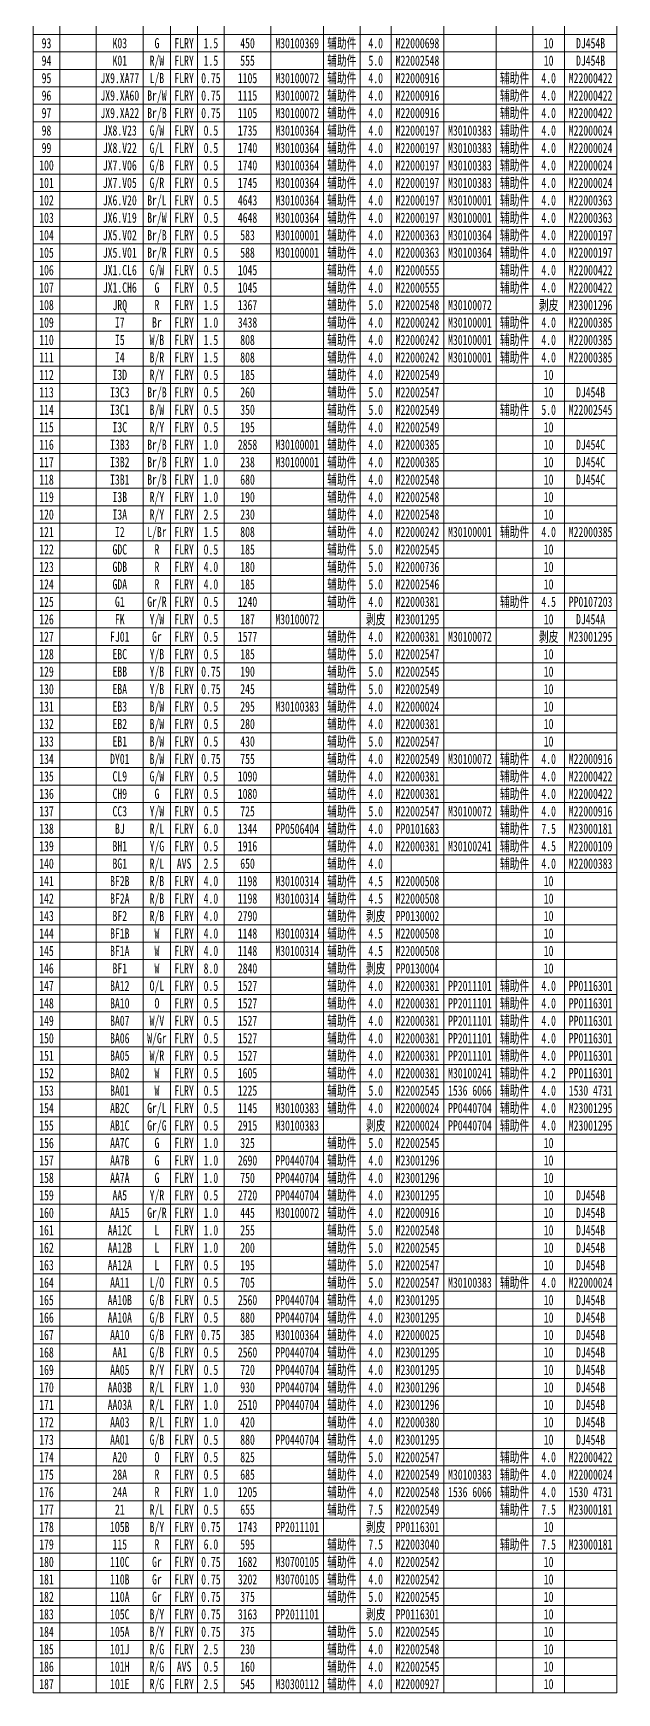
# Model space of a CAD drawing. Header units: millimetres. Extents: x -2653 to 6698, y -4403 to -42.
# Drawn here: x -1159 to -958, y -2873 to -2302 of the extents above; entities that cross this region are included whole.
import ezdxf
from ezdxf.enums import TextEntityAlignment as Align

# ---------------------------------------------------------------- set-up
doc = ezdxf.new("R2010")
doc.units = ezdxf.units.MM
doc.header["$MEASUREMENT"] = 0
doc.layers.add('文字', color=3, linetype='Continuous')
doc.layers.add('轮廓线', color=7, linetype='Continuous')
doc.styles.add('辽宁天海', font='', dxfattribs={"width": 0.7})
doc.styles.get('辽宁天海').set_extended_font_data('NSimSun')

msp = doc.modelspace()

# ---------------------------------------------------------------- linework, layer by layer
at = {"layer": '轮廓线', "color": 7, "lineweight": 0}
for p, q in [((-1158.6, -2872.76), (-1158.6, -1744.76)), ((-1149.47, -1744.76), (-1149.47, -2872.76)), ((-1136.91, -1744.76), (-1136.91, -2872.76)), ((-1120.77, -1744.76), (-1120.77, -2872.76)), ((-1111.38, -1744.76), (-1111.38, -2872.76)), ((-1102.09, -1744.76), (-1102.09, -2872.76)), ((-1092.98, -1744.76), (-1092.98, -2872.76)), ((-1076.89, -1744.76), (-1076.89, -2872.76)), ((-1058.88, -1744.76), (-1058.88, -2872.76)), ((-1046.24, -1744.76), (-1046.24, -2872.76)), ((-1035.56, -1744.76), (-1035.56, -2872.76)), ((-1017.54, -1744.76), (-1017.54, -2872.76)), ((-999.52, -1744.76), (-999.52, -2872.76)), ((-986.88, -1744.76), (-986.88, -2872.76)), ((-976.07, -1744.76), (-976.07, -2872.76)), ((-958.05, -1744.76), (-958.05, -2872.76)), ((-1158.6, -2302.76), (-958.05, -2302.76)), ((-1158.6, -2308.76), (-958.05, -2308.76)), ((-1158.6, -2314.76), (-958.05, -2314.76)), ((-1158.6, -2320.76), (-958.05, -2320.76)), ((-1158.6, -2326.76), (-958.05, -2326.76)), ((-1158.6, -2332.76), (-958.05, -2332.76)), ((-1158.6, -2338.76), (-958.05, -2338.76)), ((-1158.6, -2344.76), (-958.05, -2344.76)), ((-1158.6, -2350.76), (-958.05, -2350.76)), ((-1158.6, -2356.76), (-958.05, -2356.76)), ((-1158.6, -2362.76), (-958.05, -2362.76)), ((-1158.6, -2368.76), (-958.05, -2368.76)), ((-1158.6, -2374.76), (-958.05, -2374.76)), ((-1158.6, -2380.76), (-958.05, -2380.76)), ((-1158.6, -2386.76), (-958.05, -2386.76)), ((-1158.6, -2392.76), (-958.05, -2392.76)), ((-1158.6, -2398.76), (-958.05, -2398.76)), ((-1158.6, -2404.76), (-958.05, -2404.76)), ((-1158.6, -2410.76), (-958.05, -2410.76)), ((-1158.6, -2416.76), (-958.05, -2416.76)), ((-1158.6, -2422.76), (-958.05, -2422.76)), ((-1158.6, -2428.76), (-958.05, -2428.76)), ((-1158.6, -2434.76), (-958.05, -2434.76)), ((-1158.6, -2440.76), (-958.05, -2440.76)), ((-1158.6, -2446.76), (-958.05, -2446.76)), ((-1158.6, -2452.76), (-958.05, -2452.76)), ((-1158.6, -2458.76), (-958.05, -2458.76)), ((-1158.6, -2464.76), (-958.05, -2464.76)), ((-1158.6, -2470.76), (-958.05, -2470.76)), ((-1158.6, -2476.76), (-958.05, -2476.76)), ((-1158.6, -2482.76), (-958.05, -2482.76)), ((-1158.6, -2488.76), (-958.05, -2488.76)), ((-1158.6, -2494.76), (-958.05, -2494.76)), ((-1158.6, -2500.76), (-958.05, -2500.76)), ((-1158.6, -2506.76), (-958.05, -2506.76)), ((-1158.6, -2512.76), (-958.05, -2512.76)), ((-1158.6, -2518.76), (-958.05, -2518.76)), ((-1158.6, -2524.76), (-958.05, -2524.76)), ((-1158.6, -2530.76), (-958.05, -2530.76)), ((-1158.6, -2536.76), (-958.05, -2536.76)), ((-1158.6, -2542.76), (-958.05, -2542.76)), ((-1158.6, -2548.76), (-958.05, -2548.76)), ((-1158.6, -2554.76), (-958.05, -2554.76)), ((-1158.6, -2560.76), (-958.05, -2560.76)), ((-1158.6, -2566.76), (-958.05, -2566.76)), ((-1158.6, -2572.76), (-958.05, -2572.76)), ((-1158.6, -2578.76), (-958.05, -2578.76)), ((-1158.6, -2584.76), (-958.05, -2584.76)), ((-1158.6, -2590.76), (-958.05, -2590.76)), ((-1158.6, -2596.76), (-958.05, -2596.76)), ((-1158.6, -2602.76), (-958.05, -2602.76)), ((-1158.6, -2608.76), (-958.05, -2608.76)), ((-1158.6, -2614.76), (-958.05, -2614.76)), ((-1158.6, -2620.76), (-958.05, -2620.76)), ((-1158.6, -2626.76), (-958.05, -2626.76)), ((-1158.6, -2632.76), (-958.05, -2632.76)), ((-1158.6, -2638.76), (-958.05, -2638.76)), ((-1158.6, -2644.76), (-958.05, -2644.76)), ((-1158.6, -2650.76), (-958.05, -2650.76)), ((-1158.6, -2656.76), (-958.05, -2656.76)), ((-1158.6, -2662.76), (-958.05, -2662.76)), ((-1158.6, -2668.76), (-958.05, -2668.76)), ((-1158.6, -2674.76), (-958.05, -2674.76)), ((-1158.6, -2680.76), (-958.05, -2680.76)), ((-1158.6, -2686.76), (-958.05, -2686.76)), ((-1158.6, -2692.76), (-958.05, -2692.76)), ((-1158.6, -2698.76), (-958.05, -2698.76)), ((-1158.6, -2704.76), (-958.05, -2704.76)), ((-1158.6, -2710.76), (-958.05, -2710.76)), ((-1158.6, -2716.76), (-958.05, -2716.76)), ((-1158.6, -2722.76), (-958.05, -2722.76)), ((-1158.6, -2728.76), (-958.05, -2728.76)), ((-1158.6, -2734.76), (-958.05, -2734.76)), ((-1158.6, -2740.76), (-958.05, -2740.76)), ((-1158.6, -2746.76), (-958.05, -2746.76)), ((-1158.6, -2752.76), (-958.05, -2752.76)), ((-1158.6, -2758.76), (-958.05, -2758.76)), ((-1158.6, -2764.76), (-958.05, -2764.76)), ((-1158.6, -2770.76), (-958.05, -2770.76)), ((-1158.6, -2776.76), (-958.05, -2776.76)), ((-1158.6, -2782.76), (-958.05, -2782.76)), ((-1158.6, -2788.76), (-958.05, -2788.76)), ((-1158.6, -2794.76), (-958.05, -2794.76)), ((-1158.6, -2800.76), (-958.05, -2800.76)), ((-1158.6, -2806.76), (-958.05, -2806.76)), ((-1158.6, -2812.76), (-958.05, -2812.76)), ((-1158.6, -2818.76), (-958.05, -2818.76)), ((-1158.6, -2824.76), (-958.05, -2824.76)), ((-1158.6, -2830.76), (-958.05, -2830.76)), ((-1158.6, -2836.76), (-958.05, -2836.76)), ((-1158.6, -2842.76), (-958.05, -2842.76)), ((-1158.6, -2848.76), (-958.05, -2848.76)), ((-1158.6, -2854.76), (-958.05, -2854.76)), ((-1158.6, -2860.76), (-958.05, -2860.76)), ((-1158.6, -2866.76), (-958.05, -2866.76)), ((-958.05, -2872.76), (-1158.6, -2872.76))]:
    msp.add_line(p, q, dxfattribs=at)

# ---------------------------------------------------------------- texts
at = {"layer": '文字', "lineweight": 0, "style": '辽宁天海', "width": 0.7}
for s, p in [('93', (-1154.03, -2305.76)), ('K03', (-1128.84, -2305.76)), ('G', (-1116.08, -2305.76)), ('FLRY', (-1106.74, -2305.76)), ('1.5', (-1097.53, -2305.76)), ('450', (-1084.94, -2305.76)), ('M30100369', (-1067.88, -2305.76)), ('辅助件', (-1052.56, -2305.76)), ('4.0', (-1040.9, -2305.76)), ('M22000698', (-1026.55, -2305.76)), ('10', (-981.47, -2305.76)), ('DJ454B', (-967.06, -2305.76)), ('94', (-1154.03, -2311.76)), ('K01', (-1128.84, -2311.76)), ('R/W', (-1116.08, -2311.76)), ('FLRY', (-1106.74, -2311.76)), ('1.5', (-1097.53, -2311.76)), ('555', (-1084.94, -2311.76)), ('辅助件', (-1052.56, -2311.76)), ('5.0', (-1040.9, -2311.76)), ('M22002548', (-1026.55, -2311.76)), ('10', (-981.47, -2311.76)), ('DJ454B', (-967.06, -2311.76)), ('L/B', (-1116.08, -2317.76)), ('辅助件', (-1052.56, -2317.76)), ('辅助件', (-993.2, -2317.76)), ('95', (-1154.03, -2317.76)), ('JX9.XA77', (-1128.84, -2317.76)), ('FLRY', (-1106.74, -2317.76)), ('0.75', (-1097.53, -2317.76)), ('1105', (-1084.94, -2317.76)), ('M30100072', (-1067.88, -2317.76)), ('辅助件', (-1052.56, -2323.76)), ('4.0', (-1040.9, -2317.76)), ('M22000916', (-1026.55, -2317.76)), ('辅助件', (-993.2, -2323.76)), ('4.0', (-981.47, -2317.76)), ('M22000422', (-967.06, -2317.76)), ('96', (-1154.03, -2323.76)), ('JX9.XA60', (-1128.84, -2323.76)), ('Br/W', (-1116.08, -2323.76)), ('FLRY', (-1106.74, -2323.76)), ('0.75', (-1097.53, -2323.76)), ('1115', (-1084.94, -2323.76)), ('M30100072', (-1067.88, -2323.76)), ('4.0', (-1040.9, -2323.76)), ('M22000916', (-1026.55, -2323.76)), ('4.0', (-981.47, -2323.76)), ('M22000422', (-967.06, -2323.76)), ('97', (-1154.03, -2329.76)), ('JX9.XA22', (-1128.84, -2329.76)), ('Br/B', (-1116.08, -2329.76)), ('FLRY', (-1106.74, -2329.76)), ('0.75', (-1097.53, -2329.76)), ('1105', (-1084.94, -2329.76)), ('M30100072', (-1067.88, -2329.76)), ('辅助件', (-1052.56, -2329.76)), ('4.0', (-1040.9, -2329.76)), ('M22000916', (-1026.55, -2329.76)), ('辅助件', (-993.2, -2329.76)), ('4.0', (-981.47, -2329.76)), ('M22000422', (-967.06, -2329.76)), ('98', (-1154.03, -2335.76)), ('JX8.V23', (-1128.84, -2335.76)), ('G/W', (-1116.08, -2335.76)), ('FLRY', (-1106.74, -2335.76)), ('0.5', (-1097.53, -2335.76)), ('1735', (-1084.94, -2335.76)), ('M30100364', (-1067.88, -2335.76)), ('辅助件', (-1052.56, -2335.76)), ('4.0', (-1040.9, -2335.76)), ('M22000197', (-1026.55, -2335.76)), ('M30100383', (-1008.53, -2335.76)), ('辅助件', (-993.2, -2335.76)), ('4.0', (-981.47, -2335.76)), ('M22000024', (-967.06, -2335.76)), ('99', (-1154.03, -2341.76)), ('JX8.V22', (-1128.84, -2341.76)), ('G/L', (-1116.08, -2341.76)), ('FLRY', (-1106.74, -2341.76)), ('0.5', (-1097.53, -2341.76)), ('1740', (-1084.94, -2341.76)), ('M30100364', (-1067.88, -2341.76)), ('辅助件', (-1052.56, -2341.76)), ('4.0', (-1040.9, -2341.76)), ('M22000197', (-1026.55, -2341.76)), ('M30100383', (-1008.53, -2341.76)), ('辅助件', (-993.2, -2341.76)), ('4.0', (-981.47, -2341.76)), ('M22000024', (-967.06, -2341.76)), ('100', (-1154.03, -2347.76)), ('JX7.V06', (-1128.84, -2347.76)), ('G/B', (-1116.08, -2347.76)), ('FLRY', (-1106.74, -2347.76)), ('0.5', (-1097.53, -2347.76)), ('1740', (-1084.94, -2347.76)), ('M30100364', (-1067.88, -2347.76)), ('辅助件', (-1052.56, -2347.76)), ('4.0', (-1040.9, -2347.76)), ('M22000197', (-1026.55, -2347.76)), ('M30100383', (-1008.53, -2347.76)), ('辅助件', (-993.2, -2347.76)), ('4.0', (-981.47, -2347.76)), ('M22000024', (-967.06, -2347.76)), ('101', (-1154.03, -2353.76)), ('JX7.V05', (-1128.84, -2353.76)), ('G/R', (-1116.08, -2353.76)), ('FLRY', (-1106.74, -2353.76)), ('0.5', (-1097.53, -2353.76)), ('1745', (-1084.94, -2353.76)), ('M30100364', (-1067.88, -2353.76)), ('辅助件', (-1052.56, -2353.76)), ('4.0', (-1040.9, -2353.76)), ('M22000197', (-1026.55, -2353.76)), ('M30100383', (-1008.53, -2353.76)), ('辅助件', (-993.2, -2353.76)), ('4.0', (-981.47, -2353.76)), ('M22000024', (-967.06, -2353.76)), ('102', (-1154.03, -2359.76)), ('JX6.V20', (-1128.84, -2359.76)), ('Br/L', (-1116.08, -2359.76)), ('FLRY', (-1106.74, -2359.76)), ('0.5', (-1097.53, -2359.76)), ('4643', (-1084.94, -2359.76)), ('M30100364', (-1067.88, -2359.76)), ('辅助件', (-1052.56, -2359.76)), ('4.0', (-1040.9, -2359.76)), ('M22000197', (-1026.55, -2359.76)), ('M30100001', (-1008.53, -2359.76)), ('辅助件', (-993.2, -2359.76)), ('4.0', (-981.47, -2359.76)), ('M22000363', (-967.06, -2359.76)), ('103', (-1154.03, -2365.76)), ('JX6.V19', (-1128.84, -2365.76)), ('Br/W', (-1116.08, -2365.76)), ('FLRY', (-1106.74, -2365.76)), ('0.5', (-1097.53, -2365.76)), ('4648', (-1084.94, -2365.76)), ('M30100364', (-1067.88, -2365.76)), ('辅助件', (-1052.56, -2365.76)), ('4.0', (-1040.9, -2365.76)), ('M22000197', (-1026.55, -2365.76)), ('M30100001', (-1008.53, -2365.76)), ('辅助件', (-993.2, -2365.76)), ('4.0', (-981.47, -2365.76)), ('M22000363', (-967.06, -2365.76)), ('104', (-1154.03, -2371.76)), ('JX5.V02', (-1128.84, -2371.76)), ('Br/B', (-1116.08, -2371.76)), ('FLRY', (-1106.74, -2371.76)), ('0.5', (-1097.53, -2371.76)), ('583', (-1084.94, -2371.76)), ('M30100001', (-1067.88, -2371.76)), ('辅助件', (-1052.56, -2371.76)), ('4.0', (-1040.9, -2371.76)), ('M22000363', (-1026.55, -2371.76)), ('M30100364', (-1008.53, -2371.76)), ('辅助件', (-993.2, -2371.76)), ('4.0', (-981.47, -2371.76)), ('M22000197', (-967.06, -2371.76)), ('105', (-1154.03, -2377.76)), ('JX5.V01', (-1128.84, -2377.76)), ('Br/R', (-1116.08, -2377.76)), ('FLRY', (-1106.74, -2377.76)), ('0.5', (-1097.53, -2377.76)), ('588', (-1084.94, -2377.76)), ('M30100001', (-1067.88, -2377.76)), ('辅助件', (-1052.56, -2377.76)), ('4.0', (-1040.9, -2377.76)), ('M22000363', (-1026.55, -2377.76)), ('M30100364', (-1008.53, -2377.76)), ('辅助件', (-993.2, -2377.76)), ('4.0', (-981.47, -2377.76)), ('M22000197', (-967.06, -2377.76)), ('106', (-1154.03, -2383.76)), ('JX1.CL6', (-1128.84, -2383.76)), ('G/W', (-1116.08, -2383.76)), ('FLRY', (-1106.74, -2383.76)), ('0.5', (-1097.53, -2383.76)), ('1045', (-1084.94, -2383.76)), ('辅助件', (-1052.56, -2383.76)), ('4.0', (-1040.9, -2383.76)), ('M22000555', (-1026.55, -2383.76)), ('辅助件', (-993.2, -2383.76)), ('4.0', (-981.47, -2383.76)), ('M22000422', (-967.06, -2383.76)), ('107', (-1154.03, -2389.76)), ('JX1.CH6', (-1128.84, -2389.76)), ('G', (-1116.08, -2389.76)), ('FLRY', (-1106.74, -2389.76)), ('0.5', (-1097.53, -2389.76)), ('1045', (-1084.94, -2389.76)), ('辅助件', (-1052.56, -2389.76)), ('4.0', (-1040.9, -2389.76)), ('M22000555', (-1026.55, -2389.76)), ('辅助件', (-993.2, -2389.76)), ('4.0', (-981.47, -2389.76)), ('M22000422', (-967.06, -2389.76)), ('108', (-1154.03, -2395.76)), ('JRQ', (-1128.84, -2395.76)), ('R', (-1116.08, -2395.76)), ('FLRY', (-1106.74, -2395.76)), ('1.5', (-1097.53, -2395.76)), ('1367', (-1084.94, -2395.76)), ('辅助件', (-1052.56, -2395.76)), ('5.0', (-1040.9, -2395.76)), ('M22002548', (-1026.55, -2395.76)), ('M30100072', (-1008.53, -2395.76)), ('剥皮', (-981.47, -2395.76)), ('M23001296', (-967.06, -2395.76)), ('109', (-1154.03, -2401.76)), ('I7', (-1128.84, -2401.76)), ('Br', (-1116.08, -2401.76)), ('FLRY', (-1106.74, -2401.76)), ('1.0', (-1097.53, -2401.76)), ('3438', (-1084.94, -2401.76)), ('辅助件', (-1052.56, -2401.76)), ('4.0', (-1040.9, -2401.76)), ('M22000242', (-1026.55, -2401.76)), ('M30100001', (-1008.53, -2401.76)), ('辅助件', (-993.2, -2401.76)), ('4.0', (-981.47, -2401.76)), ('M22000385', (-967.06, -2401.76)), ('110', (-1154.03, -2407.76)), ('I5', (-1128.84, -2407.76)), ('W/B', (-1116.08, -2407.76)), ('FLRY', (-1106.74, -2407.76)), ('1.5', (-1097.53, -2407.76)), ('808', (-1084.94, -2407.76)), ('辅助件', (-1052.56, -2407.76)), ('4.0', (-1040.9, -2407.76)), ('M22000242', (-1026.55, -2407.76)), ('M30100001', (-1008.53, -2407.76)), ('辅助件', (-993.2, -2407.76)), ('4.0', (-981.47, -2407.76)), ('M22000385', (-967.06, -2407.76)), ('111', (-1154.03, -2413.76)), ('I4', (-1128.84, -2413.76)), ('B/R', (-1116.08, -2413.76)), ('FLRY', (-1106.74, -2413.76)), ('1.5', (-1097.53, -2413.76)), ('808', (-1084.94, -2413.76)), ('辅助件', (-1052.56, -2413.76)), ('4.0', (-1040.9, -2413.76)), ('M22000242', (-1026.55, -2413.76)), ('M30100001', (-1008.53, -2413.76)), ('辅助件', (-993.2, -2413.76)), ('4.0', (-981.47, -2413.76)), ('M22000385', (-967.06, -2413.76)), ('112', (-1154.03, -2419.76)), ('I3D', (-1128.84, -2419.76)), ('R/Y', (-1116.08, -2419.76)), ('FLRY', (-1106.74, -2419.76)), ('0.5', (-1097.53, -2419.76)), ('185', (-1084.94, -2419.76)), ('辅助件', (-1052.56, -2419.76)), ('4.0', (-1040.9, -2419.76)), ('M22002549', (-1026.55, -2419.76)), ('10', (-981.47, -2419.76)), ('113', (-1154.03, -2425.76)), ('I3C3', (-1128.84, -2425.76)), ('Br/B', (-1116.08, -2425.76)), ('FLRY', (-1106.74, -2425.76)), ('0.5', (-1097.53, -2425.76)), ('260', (-1084.94, -2425.76)), ('辅助件', (-1052.56, -2425.76)), ('5.0', (-1040.9, -2425.76)), ('M22002547', (-1026.55, -2425.76)), ('10', (-981.47, -2425.76)), ('DJ454B', (-967.06, -2425.76)), ('I3C1', (-1128.84, -2431.76)), ('B/W', (-1116.08, -2431.76)), ('FLRY', (-1106.74, -2431.76)), ('辅助件', (-1052.56, -2431.76)), ('M22002549', (-1026.55, -2431.76)), ('辅助件', (-993.2, -2431.76)), ('M22002545', (-967.06, -2431.76)), ('114', (-1154.03, -2431.76)), ('R/Y', (-1116.08, -2437.76)), ('0.5', (-1097.53, -2431.76)), ('350', (-1084.94, -2431.76)), ('辅助件', (-1052.56, -2437.76)), ('5.0', (-1040.9, -2431.76)), ('5.0', (-981.47, -2431.76)), ('115', (-1154.03, -2437.76)), ('I3C', (-1128.84, -2437.76)), ('FLRY', (-1106.74, -2437.76)), ('0.5', (-1097.53, -2437.76)), ('195', (-1084.94, -2437.76)), ('4.0', (-1040.9, -2437.76)), ('M22002549', (-1026.55, -2437.76)), ('10', (-981.47, -2437.76)), ('116', (-1154.03, -2443.76)), ('I3B3', (-1128.84, -2443.76)), ('Br/B', (-1116.08, -2443.76)), ('FLRY', (-1106.74, -2443.76)), ('1.0', (-1097.53, -2443.76)), ('2858', (-1084.94, -2443.76)), ('M30100001', (-1067.88, -2443.76)), ('辅助件', (-1052.56, -2443.76)), ('4.0', (-1040.9, -2443.76)), ('M22000385', (-1026.55, -2443.76)), ('10', (-981.47, -2443.76)), ('DJ454C', (-967.06, -2443.76)), ('117', (-1154.03, -2449.76)), ('I3B2', (-1128.84, -2449.76)), ('Br/B', (-1116.08, -2449.76)), ('FLRY', (-1106.74, -2449.76)), ('1.0', (-1097.53, -2449.76)), ('238', (-1084.94, -2449.76)), ('M30100001', (-1067.88, -2449.76)), ('辅助件', (-1052.56, -2449.76)), ('4.0', (-1040.9, -2449.76)), ('M22000385', (-1026.55, -2449.76)), ('10', (-981.47, -2449.76)), ('DJ454C', (-967.06, -2449.76)), ('118', (-1154.03, -2455.76)), ('I3B1', (-1128.84, -2455.76)), ('Br/B', (-1116.08, -2455.76)), ('FLRY', (-1106.74, -2455.76)), ('1.0', (-1097.53, -2455.76)), ('680', (-1084.94, -2455.76)), ('辅助件', (-1052.56, -2455.76)), ('4.0', (-1040.9, -2455.76)), ('M22002548', (-1026.55, -2455.76)), ('10', (-981.47, -2455.76)), ('DJ454C', (-967.06, -2455.76)), ('119', (-1154.03, -2461.76)), ('I3B', (-1128.84, -2461.76)), ('R/Y', (-1116.08, -2461.76)), ('FLRY', (-1106.74, -2461.76)), ('1.0', (-1097.53, -2461.76)), ('190', (-1084.94, -2461.76)), ('辅助件', (-1052.56, -2461.76)), ('4.0', (-1040.9, -2461.76)), ('M22002548', (-1026.55, -2461.76)), ('10', (-981.47, -2461.76)), ('120', (-1154.03, -2467.76)), ('I3A', (-1128.84, -2467.76)), ('R/Y', (-1116.08, -2467.76)), ('FLRY', (-1106.74, -2467.76)), ('2.5', (-1097.53, -2467.76)), ('230', (-1084.94, -2467.76)), ('辅助件', (-1052.56, -2467.76)), ('4.0', (-1040.9, -2467.76)), ('M22002548', (-1026.55, -2467.76)), ('10', (-981.47, -2467.76)), ('121', (-1154.03, -2473.76)), ('I2', (-1128.84, -2473.76)), ('L/Br', (-1116.08, -2473.76)), ('FLRY', (-1106.74, -2473.76)), ('1.5', (-1097.53, -2473.76)), ('808', (-1084.94, -2473.76)), ('辅助件', (-1052.56, -2473.76)), ('4.0', (-1040.9, -2473.76)), ('M22000242', (-1026.55, -2473.76)), ('M30100001', (-1008.53, -2473.76)), ('辅助件', (-993.2, -2473.76)), ('4.0', (-981.47, -2473.76)), ('M22000385', (-967.06, -2473.76)), ('122', (-1154.03, -2479.76)), ('GDC', (-1128.84, -2479.76)), ('R', (-1116.08, -2479.76)), ('FLRY', (-1106.74, -2479.76)), ('0.5', (-1097.53, -2479.76)), ('185', (-1084.94, -2479.76)), ('辅助件', (-1052.56, -2479.76)), ('5.0', (-1040.9, -2479.76)), ('M22002545', (-1026.55, -2479.76)), ('10', (-981.47, -2479.76)), ('123', (-1154.03, -2485.76)), ('GDB', (-1128.84, -2485.76)), ('R', (-1116.08, -2485.76)), ('FLRY', (-1106.74, -2485.76)), ('4.0', (-1097.53, -2485.76)), ('180', (-1084.94, -2485.76)), ('辅助件', (-1052.56, -2485.76)), ('5.0', (-1040.9, -2485.76)), ('M22000736', (-1026.55, -2485.76)), ('10', (-981.47, -2485.76)), ('124', (-1154.03, -2491.76)), ('GDA', (-1128.84, -2491.76)), ('R', (-1116.08, -2491.76)), ('FLRY', (-1106.74, -2491.76)), ('4.0', (-1097.53, -2491.76)), ('185', (-1084.94, -2491.76)), ('辅助件', (-1052.56, -2491.76)), ('5.0', (-1040.9, -2491.76)), ('M22002546', (-1026.55, -2491.76)), ('10', (-981.47, -2491.76)), ('125', (-1154.03, -2497.76)), ('G1', (-1128.84, -2497.76)), ('Gr/R', (-1116.08, -2497.76)), ('FLRY', (-1106.74, -2497.76)), ('0.5', (-1097.53, -2497.76)), ('1240', (-1084.94, -2497.76)), ('辅助件', (-1052.56, -2497.76)), ('4.0', (-1040.9, -2497.76)), ('M22000381', (-1026.55, -2497.76)), ('辅助件', (-993.2, -2497.76)), ('4.5', (-981.47, -2497.76)), ('PP0107203', (-967.06, -2497.76)), ('126', (-1154.03, -2503.76)), ('FK', (-1128.84, -2503.76)), ('Y/W', (-1116.08, -2503.76)), ('FLRY', (-1106.74, -2503.76)), ('0.5', (-1097.53, -2503.76)), ('187', (-1084.94, -2503.76)), ('M30100072', (-1067.88, -2503.76)), ('剥皮', (-1040.9, -2503.76)), ('M23001295', (-1026.55, -2503.76)), ('10', (-981.47, -2503.76)), ('DJ454A', (-967.06, -2503.76)), ('127', (-1154.03, -2509.76)), ('FJ01', (-1128.84, -2509.76)), ('Gr', (-1116.08, -2509.76)), ('FLRY', (-1106.74, -2509.76)), ('0.5', (-1097.53, -2509.76)), ('1577', (-1084.94, -2509.76)), ('辅助件', (-1052.56, -2509.76)), ('4.0', (-1040.9, -2509.76)), ('M22000381', (-1026.55, -2509.76)), ('M30100072', (-1008.53, -2509.76)), ('剥皮', (-981.47, -2509.76)), ('M23001295', (-967.06, -2509.76)), ('128', (-1154.03, -2515.76)), ('EBC', (-1128.84, -2515.76)), ('Y/B', (-1116.08, -2515.76)), ('FLRY', (-1106.74, -2515.76)), ('0.5', (-1097.53, -2515.76)), ('185', (-1084.94, -2515.76)), ('辅助件', (-1052.56, -2515.76)), ('5.0', (-1040.9, -2515.76)), ('M22002547', (-1026.55, -2515.76)), ('10', (-981.47, -2515.76)), ('129', (-1154.03, -2521.76)), ('EBB', (-1128.84, -2521.76)), ('Y/B', (-1116.08, -2521.76)), ('FLRY', (-1106.74, -2521.76)), ('0.75', (-1097.53, -2521.76)), ('190', (-1084.94, -2521.76)), ('辅助件', (-1052.56, -2521.76)), ('5.0', (-1040.9, -2521.76)), ('M22002545', (-1026.55, -2521.76)), ('10', (-981.47, -2521.76)), ('130', (-1154.03, -2527.76)), ('EBA', (-1128.84, -2527.76)), ('Y/B', (-1116.08, -2527.76)), ('FLRY', (-1106.74, -2527.76)), ('0.75', (-1097.53, -2527.76)), ('245', (-1084.94, -2527.76)), ('辅助件', (-1052.56, -2527.76)), ('5.0', (-1040.9, -2527.76)), ('M22002549', (-1026.55, -2527.76)), ('10', (-981.47, -2527.76)), ('131', (-1154.03, -2533.76)), ('EB3', (-1128.84, -2533.76)), ('B/W', (-1116.08, -2533.76)), ('FLRY', (-1106.74, -2533.76)), ('0.5', (-1097.53, -2533.76)), ('295', (-1084.94, -2533.76)), ('M30100383', (-1067.88, -2533.76)), ('辅助件', (-1052.56, -2533.76)), ('4.0', (-1040.9, -2533.76)), ('M22000024', (-1026.55, -2533.76)), ('10', (-981.47, -2533.76)), ('132', (-1154.03, -2539.76)), ('EB2', (-1128.84, -2539.76)), ('B/W', (-1116.08, -2539.76)), ('FLRY', (-1106.74, -2539.76)), ('0.5', (-1097.53, -2539.76)), ('280', (-1084.94, -2539.76)), ('辅助件', (-1052.56, -2539.76)), ('4.0', (-1040.9, -2539.76)), ('M22000381', (-1026.55, -2539.76)), ('10', (-981.47, -2539.76)), ('133', (-1154.03, -2545.76)), ('EB1', (-1128.84, -2545.76)), ('B/W', (-1116.08, -2545.76)), ('FLRY', (-1106.74, -2545.76)), ('0.5', (-1097.53, -2545.76)), ('430', (-1084.94, -2545.76)), ('辅助件', (-1052.56, -2545.76)), ('5.0', (-1040.9, -2545.76)), ('M22002547', (-1026.55, -2545.76)), ('10', (-981.47, -2545.76)), ('B/W', (-1116.08, -2551.76)), ('辅助件', (-1052.56, -2551.76)), ('辅助件', (-993.2, -2551.76)), ('134', (-1154.03, -2551.76)), ('DY01', (-1128.84, -2551.76)), ('FLRY', (-1106.74, -2551.76)), ('0.75', (-1097.53, -2551.76)), ('755', (-1084.94, -2551.76)), ('辅助件', (-1052.56, -2557.76)), ('4.0', (-1040.9, -2551.76)), ('M22002549', (-1026.55, -2551.76)), ('M30100072', (-1008.53, -2551.76)), ('辅助件', (-993.2, -2557.76)), ('4.0', (-981.47, -2551.76)), ('M22000916', (-967.06, -2551.76)), ('135', (-1154.03, -2557.76)), ('CL9', (-1128.84, -2557.76)), ('G/W', (-1116.08, -2557.76)), ('FLRY', (-1106.74, -2557.76)), ('0.5', (-1097.53, -2557.76)), ('1090', (-1084.94, -2557.76)), ('4.0', (-1040.9, -2557.76)), ('M22000381', (-1026.55, -2557.76)), ('4.0', (-981.47, -2557.76)), ('M22000422', (-967.06, -2557.76)), ('136', (-1154.03, -2563.76)), ('CH9', (-1128.84, -2563.76)), ('G', (-1116.08, -2563.76)), ('FLRY', (-1106.74, -2563.76)), ('0.5', (-1097.53, -2563.76)), ('1080', (-1084.94, -2563.76)), ('辅助件', (-1052.56, -2563.76)), ('4.0', (-1040.9, -2563.76)), ('M22000381', (-1026.55, -2563.76)), ('辅助件', (-993.2, -2563.76)), ('4.0', (-981.47, -2563.76)), ('M22000422', (-967.06, -2563.76)), ('137', (-1154.03, -2569.76)), ('CC3', (-1128.84, -2569.76)), ('Y/W', (-1116.08, -2569.76)), ('FLRY', (-1106.74, -2569.76)), ('0.5', (-1097.53, -2569.76)), ('725', (-1084.94, -2569.76)), ('辅助件', (-1052.56, -2569.76)), ('5.0', (-1040.9, -2569.76)), ('M22002547', (-1026.55, -2569.76)), ('M30100072', (-1008.53, -2569.76)), ('辅助件', (-993.2, -2569.76)), ('4.0', (-981.47, -2569.76)), ('M22000916', (-967.06, -2569.76)), ('138', (-1154.03, -2575.76)), ('BJ', (-1128.84, -2575.76)), ('R/L', (-1116.08, -2575.76)), ('FLRY', (-1106.74, -2575.76)), ('6.0', (-1097.53, -2575.76)), ('1344', (-1084.94, -2575.76)), ('PP0506404', (-1067.88, -2575.76)), ('辅助件', (-1052.56, -2575.76)), ('4.0', (-1040.9, -2575.76)), ('PP0101683', (-1026.55, -2575.76)), ('辅助件', (-993.2, -2575.76)), ('7.5', (-981.47, -2575.76)), ('M23000181', (-967.06, -2575.76)), ('139', (-1154.03, -2581.76)), ('BH1', (-1128.84, -2581.76)), ('Y/G', (-1116.08, -2581.76)), ('FLRY', (-1106.74, -2581.76)), ('0.5', (-1097.53, -2581.76)), ('1916', (-1084.94, -2581.76)), ('辅助件', (-1052.56, -2581.76)), ('4.0', (-1040.9, -2581.76)), ('M22000381', (-1026.55, -2581.76)), ('M30100241', (-1008.53, -2581.76)), ('辅助件', (-993.2, -2581.76)), ('4.5', (-981.47, -2581.76)), ('M22000109', (-967.06, -2581.76)), ('140', (-1154.03, -2587.76)), ('BG1', (-1128.84, -2587.76)), ('R/L', (-1116.08, -2587.76)), ('AVS', (-1106.74, -2587.76)), ('2.5', (-1097.53, -2587.76)), ('650', (-1084.94, -2587.76)), ('辅助件', (-1052.56, -2587.76)), ('4.0', (-1040.9, -2587.76)), ('辅助件', (-993.2, -2587.76)), ('4.0', (-981.47, -2587.76)), ('M22000383', (-967.06, -2587.76)), ('141', (-1154.03, -2593.76)), ('BF2B', (-1128.84, -2593.76)), ('R/B', (-1116.08, -2593.76)), ('FLRY', (-1106.74, -2593.76)), ('4.0', (-1097.53, -2593.76)), ('1198', (-1084.94, -2593.76)), ('M30100314', (-1067.88, -2593.76)), ('辅助件', (-1052.56, -2593.76)), ('4.5', (-1040.9, -2593.76)), ('M22000508', (-1026.55, -2593.76)), ('10', (-981.47, -2593.76)), ('142', (-1154.03, -2599.76)), ('BF2A', (-1128.84, -2599.76)), ('R/B', (-1116.08, -2599.76)), ('FLRY', (-1106.74, -2599.76)), ('4.0', (-1097.53, -2599.76)), ('1198', (-1084.94, -2599.76)), ('M30100314', (-1067.88, -2599.76)), ('辅助件', (-1052.56, -2599.76)), ('4.5', (-1040.9, -2599.76)), ('M22000508', (-1026.55, -2599.76)), ('10', (-981.47, -2599.76)), ('143', (-1154.03, -2605.76)), ('BF2', (-1128.84, -2605.76)), ('R/B', (-1116.08, -2605.76)), ('FLRY', (-1106.74, -2605.76)), ('4.0', (-1097.53, -2605.76)), ('2790', (-1084.94, -2605.76)), ('辅助件', (-1052.56, -2605.76)), ('剥皮', (-1040.9, -2605.76)), ('PP0130002', (-1026.55, -2605.76)), ('10', (-981.47, -2605.76)), ('144', (-1154.03, -2611.76)), ('BF1B', (-1128.84, -2611.76)), ('W', (-1116.08, -2611.76)), ('FLRY', (-1106.74, -2611.76)), ('4.0', (-1097.53, -2611.76)), ('1148', (-1084.94, -2611.76)), ('M30100314', (-1067.88, -2611.76)), ('辅助件', (-1052.56, -2611.76)), ('4.5', (-1040.9, -2611.76)), ('M22000508', (-1026.55, -2611.76)), ('10', (-981.47, -2611.76)), ('145', (-1154.03, -2617.76)), ('BF1A', (-1128.84, -2617.76)), ('W', (-1116.08, -2617.76)), ('FLRY', (-1106.74, -2617.76)), ('4.0', (-1097.53, -2617.76)), ('1148', (-1084.94, -2617.76)), ('M30100314', (-1067.88, -2617.76)), ('辅助件', (-1052.56, -2617.76)), ('4.5', (-1040.9, -2617.76)), ('M22000508', (-1026.55, -2617.76)), ('10', (-981.47, -2617.76)), ('146', (-1154.03, -2623.76)), ('BF1', (-1128.84, -2623.76)), ('W', (-1116.08, -2623.76)), ('FLRY', (-1106.74, -2623.76)), ('8.0', (-1097.53, -2623.76)), ('2840', (-1084.94, -2623.76)), ('辅助件', (-1052.56, -2623.76)), ('剥皮', (-1040.9, -2623.76)), ('PP0130004', (-1026.55, -2623.76)), ('10', (-981.47, -2623.76)), ('147', (-1154.03, -2629.76)), ('BA12', (-1128.84, -2629.76)), ('O/L', (-1116.08, -2629.76)), ('FLRY', (-1106.74, -2629.76)), ('0.5', (-1097.53, -2629.76)), ('1527', (-1084.94, -2629.76)), ('辅助件', (-1052.56, -2629.76)), ('4.0', (-1040.9, -2629.76)), ('M22000381', (-1026.55, -2629.76)), ('PP2011101', (-1008.53, -2629.76)), ('辅助件', (-993.2, -2629.76)), ('4.0', (-981.47, -2629.76)), ('PP0116301', (-967.06, -2629.76)), ('148', (-1154.03, -2635.76)), ('BA10', (-1128.84, -2635.76)), ('O', (-1116.08, -2635.76)), ('FLRY', (-1106.74, -2635.76)), ('0.5', (-1097.53, -2635.76)), ('1527', (-1084.94, -2635.76)), ('辅助件', (-1052.56, -2635.76)), ('4.0', (-1040.9, -2635.76)), ('M22000381', (-1026.55, -2635.76)), ('PP2011101', (-1008.53, -2635.76)), ('辅助件', (-993.2, -2635.76)), ('4.0', (-981.47, -2635.76)), ('PP0116301', (-967.06, -2635.76)), ('149', (-1154.03, -2641.76)), ('BA07', (-1128.84, -2641.76)), ('W/V', (-1116.08, -2641.76)), ('FLRY', (-1106.74, -2641.76)), ('0.5', (-1097.53, -2641.76)), ('1527', (-1084.94, -2641.76)), ('辅助件', (-1052.56, -2641.76)), ('4.0', (-1040.9, -2641.76)), ('M22000381', (-1026.55, -2641.76)), ('PP2011101', (-1008.53, -2641.76)), ('辅助件', (-993.2, -2641.76)), ('4.0', (-981.47, -2641.76)), ('PP0116301', (-967.06, -2641.76)), ('150', (-1154.03, -2647.76)), ('BA06', (-1128.84, -2647.76)), ('W/Gr', (-1116.08, -2647.76)), ('FLRY', (-1106.74, -2647.76)), ('0.5', (-1097.53, -2647.76)), ('1527', (-1084.94, -2647.76)), ('辅助件', (-1052.56, -2647.76)), ('4.0', (-1040.9, -2647.76)), ('M22000381', (-1026.55, -2647.76)), ('PP2011101', (-1008.53, -2647.76)), ('辅助件', (-993.2, -2647.76)), ('4.0', (-981.47, -2647.76)), ('PP0116301', (-967.06, -2647.76)), ('151', (-1154.03, -2653.76)), ('BA05', (-1128.84, -2653.76)), ('W/R', (-1116.08, -2653.76)), ('FLRY', (-1106.74, -2653.76)), ('0.5', (-1097.53, -2653.76)), ('1527', (-1084.94, -2653.76)), ('辅助件', (-1052.56, -2653.76)), ('4.0', (-1040.9, -2653.76)), ('M22000381', (-1026.55, -2653.76)), ('PP2011101', (-1008.53, -2653.76)), ('辅助件', (-993.2, -2653.76)), ('4.0', (-981.47, -2653.76)), ('PP0116301', (-967.06, -2653.76)), ('152', (-1154.03, -2659.76)), ('BA02', (-1128.84, -2659.76)), ('W', (-1116.08, -2659.76)), ('FLRY', (-1106.74, -2659.76)), ('0.5', (-1097.53, -2659.76)), ('1605', (-1084.94, -2659.76)), ('辅助件', (-1052.56, -2659.76)), ('4.0', (-1040.9, -2659.76)), ('M22000381', (-1026.55, -2659.76)), ('M30100241', (-1008.53, -2659.76)), ('辅助件', (-993.2, -2659.76)), ('4.2', (-981.47, -2659.76)), ('PP0116301', (-967.06, -2659.76)), ('辅助件', (-1052.56, -2665.76)), ('辅助件', (-993.2, -2665.76)), ('153', (-1154.03, -2665.76)), ('BA01', (-1128.84, -2665.76)), ('W', (-1116.08, -2665.76)), ('FLRY', (-1106.74, -2665.76)), ('0.5', (-1097.53, -2665.76)), ('1225', (-1084.94, -2665.76)), ('辅助件', (-1052.56, -2671.76)), ('5.0', (-1040.9, -2665.76)), ('M22002545', (-1026.55, -2665.76)), ('1536 6066', (-1008.53, -2665.76)), ('辅助件', (-993.2, -2671.76)), ('4.0', (-981.47, -2665.76)), ('1530 4731', (-967.06, -2665.76)), ('154', (-1154.03, -2671.76)), ('AB2C', (-1128.84, -2671.76)), ('Gr/L', (-1116.08, -2671.76)), ('FLRY', (-1106.74, -2671.76)), ('0.5', (-1097.53, -2671.76)), ('1145', (-1084.94, -2671.76)), ('M30100383', (-1067.88, -2671.76)), ('4.0', (-1040.9, -2671.76)), ('M22000024', (-1026.55, -2671.76)), ('PP0440704', (-1008.53, -2671.76)), ('4.0', (-981.47, -2671.76)), ('M23001295', (-967.06, -2671.76)), ('155', (-1154.03, -2677.76)), ('AB1C', (-1128.84, -2677.76)), ('Gr/G', (-1116.08, -2677.76)), ('FLRY', (-1106.74, -2677.76)), ('0.5', (-1097.53, -2677.76)), ('2915', (-1084.94, -2677.76)), ('M30100383', (-1067.88, -2677.76)), ('剥皮', (-1040.9, -2677.76)), ('M22000024', (-1026.55, -2677.76)), ('PP0440704', (-1008.53, -2677.76)), ('辅助件', (-993.2, -2677.76)), ('4.0', (-981.47, -2677.76)), ('M23001295', (-967.06, -2677.76)), ('156', (-1154.03, -2683.76)), ('AA7C', (-1128.84, -2683.76)), ('G', (-1116.08, -2683.76)), ('FLRY', (-1106.74, -2683.76)), ('1.0', (-1097.53, -2683.76)), ('325', (-1084.94, -2683.76)), ('辅助件', (-1052.56, -2683.76)), ('5.0', (-1040.9, -2683.76)), ('M22002545', (-1026.55, -2683.76)), ('10', (-981.47, -2683.76)), ('157', (-1154.03, -2689.76)), ('AA7B', (-1128.84, -2689.76)), ('G', (-1116.08, -2689.76)), ('FLRY', (-1106.74, -2689.76)), ('1.0', (-1097.53, -2689.76)), ('2690', (-1084.94, -2689.76)), ('PP0440704', (-1067.88, -2689.76)), ('辅助件', (-1052.56, -2689.76)), ('4.0', (-1040.9, -2689.76)), ('M23001296', (-1026.55, -2689.76)), ('10', (-981.47, -2689.76)), ('158', (-1154.03, -2695.76)), ('AA7A', (-1128.84, -2695.76)), ('G', (-1116.08, -2695.76)), ('FLRY', (-1106.74, -2695.76)), ('1.0', (-1097.53, -2695.76)), ('750', (-1084.94, -2695.76)), ('PP0440704', (-1067.88, -2695.76)), ('辅助件', (-1052.56, -2695.76)), ('4.0', (-1040.9, -2695.76)), ('M23001296', (-1026.55, -2695.76)), ('10', (-981.47, -2695.76)), ('159', (-1154.03, -2701.76)), ('AA5', (-1128.84, -2701.76)), ('Y/R', (-1116.08, -2701.76)), ('FLRY', (-1106.74, -2701.76)), ('0.5', (-1097.53, -2701.76)), ('2720', (-1084.94, -2701.76)), ('PP0440704', (-1067.88, -2701.76)), ('辅助件', (-1052.56, -2701.76)), ('4.0', (-1040.9, -2701.76)), ('M23001295', (-1026.55, -2701.76)), ('10', (-981.47, -2701.76)), ('DJ454B', (-967.06, -2701.76)), ('160', (-1154.03, -2707.76)), ('AA15', (-1128.84, -2707.76)), ('Gr/R', (-1116.08, -2707.76)), ('FLRY', (-1106.74, -2707.76)), ('1.0', (-1097.53, -2707.76)), ('445', (-1084.94, -2707.76)), ('M30100072', (-1067.88, -2707.76)), ('辅助件', (-1052.56, -2707.76)), ('4.0', (-1040.9, -2707.76)), ('M22000916', (-1026.55, -2707.76)), ('10', (-981.47, -2707.76)), ('DJ454B', (-967.06, -2707.76)), ('161', (-1154.03, -2713.76)), ('AA12C', (-1128.84, -2713.76)), ('L', (-1116.08, -2713.76)), ('FLRY', (-1106.74, -2713.76)), ('1.0', (-1097.53, -2713.76)), ('255', (-1084.94, -2713.76)), ('辅助件', (-1052.56, -2713.76)), ('5.0', (-1040.9, -2713.76)), ('M22002548', (-1026.55, -2713.76)), ('10', (-981.47, -2713.76)), ('DJ454B', (-967.06, -2713.76)), ('162', (-1154.03, -2719.76)), ('AA12B', (-1128.84, -2719.76)), ('L', (-1116.08, -2719.76)), ('FLRY', (-1106.74, -2719.76)), ('1.0', (-1097.53, -2719.76)), ('200', (-1084.94, -2719.76)), ('辅助件', (-1052.56, -2719.76)), ('5.0', (-1040.9, -2719.76)), ('M22002545', (-1026.55, -2719.76)), ('10', (-981.47, -2719.76)), ('DJ454B', (-967.06, -2719.76)), ('163', (-1154.03, -2725.76)), ('AA12A', (-1128.84, -2725.76)), ('L', (-1116.08, -2725.76)), ('FLRY', (-1106.74, -2725.76)), ('0.5', (-1097.53, -2725.76)), ('195', (-1084.94, -2725.76)), ('辅助件', (-1052.56, -2725.76)), ('5.0', (-1040.9, -2725.76)), ('M22002547', (-1026.55, -2725.76)), ('10', (-981.47, -2725.76)), ('DJ454B', (-967.06, -2725.76)), ('164', (-1154.03, -2731.76)), ('AA11', (-1128.84, -2731.76)), ('L/O', (-1116.08, -2731.76)), ('FLRY', (-1106.74, -2731.76)), ('0.5', (-1097.53, -2731.76)), ('705', (-1084.94, -2731.76)), ('辅助件', (-1052.56, -2731.76)), ('5.0', (-1040.9, -2731.76)), ('M22002547', (-1026.55, -2731.76)), ('M30100383', (-1008.53, -2731.76)), ('辅助件', (-993.2, -2731.76)), ('4.0', (-981.47, -2731.76)), ('M22000024', (-967.06, -2731.76)), ('165', (-1154.03, -2737.76)), ('AA10B', (-1128.84, -2737.76)), ('G/B', (-1116.08, -2737.76)), ('FLRY', (-1106.74, -2737.76)), ('0.5', (-1097.53, -2737.76)), ('2560', (-1084.94, -2737.76)), ('PP0440704', (-1067.88, -2737.76)), ('辅助件', (-1052.56, -2737.76)), ('4.0', (-1040.9, -2737.76)), ('M23001295', (-1026.55, -2737.76)), ('10', (-981.47, -2737.76)), ('DJ454B', (-967.06, -2737.76)), ('166', (-1154.03, -2743.76)), ('AA10A', (-1128.84, -2743.76)), ('G/B', (-1116.08, -2743.76)), ('FLRY', (-1106.74, -2743.76)), ('0.5', (-1097.53, -2743.76)), ('880', (-1084.94, -2743.76)), ('PP0440704', (-1067.88, -2743.76)), ('辅助件', (-1052.56, -2743.76)), ('4.0', (-1040.9, -2743.76)), ('M23001295', (-1026.55, -2743.76)), ('10', (-981.47, -2743.76)), ('DJ454B', (-967.06, -2743.76)), ('167', (-1154.03, -2749.76)), ('AA10', (-1128.84, -2749.76)), ('G/B', (-1116.08, -2749.76)), ('FLRY', (-1106.74, -2749.76)), ('0.75', (-1097.53, -2749.76)), ('385', (-1084.94, -2749.76)), ('M30100364', (-1067.88, -2749.76)), ('辅助件', (-1052.56, -2749.76)), ('4.0', (-1040.9, -2749.76)), ('M22000025', (-1026.55, -2749.76)), ('10', (-981.47, -2749.76)), ('DJ454B', (-967.06, -2749.76)), ('168', (-1154.03, -2755.76)), ('AA1', (-1128.84, -2755.76)), ('G/B', (-1116.08, -2755.76)), ('FLRY', (-1106.74, -2755.76)), ('0.5', (-1097.53, -2755.76)), ('2560', (-1084.94, -2755.76)), ('PP0440704', (-1067.88, -2755.76)), ('辅助件', (-1052.56, -2755.76)), ('4.0', (-1040.9, -2755.76)), ('M23001295', (-1026.55, -2755.76)), ('10', (-981.47, -2755.76)), ('DJ454B', (-967.06, -2755.76)), ('169', (-1154.03, -2761.76)), ('AA05', (-1128.84, -2761.76)), ('R/Y', (-1116.08, -2761.76)), ('FLRY', (-1106.74, -2761.76)), ('0.5', (-1097.53, -2761.76)), ('720', (-1084.94, -2761.76)), ('PP0440704', (-1067.88, -2761.76)), ('辅助件', (-1052.56, -2761.76)), ('4.0', (-1040.9, -2761.76)), ('M23001295', (-1026.55, -2761.76)), ('10', (-981.47, -2761.76)), ('DJ454B', (-967.06, -2761.76)), ('170', (-1154.03, -2767.76)), ('AA03B', (-1128.84, -2767.76)), ('R/L', (-1116.08, -2767.76)), ('FLRY', (-1106.74, -2767.76)), ('1.0', (-1097.53, -2767.76)), ('930', (-1084.94, -2767.76)), ('PP0440704', (-1067.88, -2767.76)), ('辅助件', (-1052.56, -2767.76)), ('4.0', (-1040.9, -2767.76)), ('M23001296', (-1026.55, -2767.76)), ('10', (-981.47, -2767.76)), ('DJ454B', (-967.06, -2767.76)), ('171', (-1154.03, -2773.76)), ('AA03A', (-1128.84, -2773.76)), ('R/L', (-1116.08, -2773.76)), ('FLRY', (-1106.74, -2773.76)), ('1.0', (-1097.53, -2773.76)), ('2510', (-1084.94, -2773.76)), ('PP0440704', (-1067.88, -2773.76)), ('辅助件', (-1052.56, -2773.76)), ('4.0', (-1040.9, -2773.76)), ('M23001296', (-1026.55, -2773.76)), ('10', (-981.47, -2773.76)), ('DJ454B', (-967.06, -2773.76)), ('R/L', (-1116.08, -2779.76)), ('辅助件', (-1052.56, -2779.76)), ('172', (-1154.03, -2779.76)), ('AA03', (-1128.84, -2779.76)), ('FLRY', (-1106.74, -2779.76)), ('1.0', (-1097.53, -2779.76)), ('420', (-1084.94, -2779.76)), ('辅助件', (-1052.56, -2785.76)), ('4.0', (-1040.9, -2779.76)), ('M22000380', (-1026.55, -2779.76)), ('10', (-981.47, -2779.76)), ('DJ454B', (-967.06, -2779.76)), ('173', (-1154.03, -2785.76)), ('AA01', (-1128.84, -2785.76)), ('G/B', (-1116.08, -2785.76)), ('FLRY', (-1106.74, -2785.76)), ('0.5', (-1097.53, -2785.76)), ('880', (-1084.94, -2785.76)), ('PP0440704', (-1067.88, -2785.76)), ('4.0', (-1040.9, -2785.76)), ('M23001295', (-1026.55, -2785.76)), ('10', (-981.47, -2785.76)), ('DJ454B', (-967.06, -2785.76)), ('174', (-1154.03, -2791.76)), ('A20', (-1128.84, -2791.76)), ('O', (-1116.08, -2791.76)), ('FLRY', (-1106.74, -2791.76)), ('0.5', (-1097.53, -2791.76)), ('825', (-1084.94, -2791.76)), ('辅助件', (-1052.56, -2791.76)), ('5.0', (-1040.9, -2791.76)), ('M22002547', (-1026.55, -2791.76)), ('辅助件', (-993.2, -2791.76)), ('4.0', (-981.47, -2791.76)), ('M22000422', (-967.06, -2791.76)), ('175', (-1154.03, -2797.76)), ('28A', (-1128.84, -2797.76)), ('R', (-1116.08, -2797.76)), ('FLRY', (-1106.74, -2797.76)), ('0.5', (-1097.53, -2797.76)), ('685', (-1084.94, -2797.76)), ('辅助件', (-1052.56, -2797.76)), ('4.0', (-1040.9, -2797.76)), ('M22002549', (-1026.55, -2797.76)), ('M30100383', (-1008.53, -2797.76)), ('辅助件', (-993.2, -2797.76)), ('4.0', (-981.47, -2797.76)), ('M22000024', (-967.06, -2797.76)), ('176', (-1154.03, -2803.76)), ('24A', (-1128.84, -2803.76)), ('R', (-1116.08, -2803.76)), ('FLRY', (-1106.74, -2803.76)), ('1.0', (-1097.53, -2803.76)), ('1205', (-1084.94, -2803.76)), ('辅助件', (-1052.56, -2803.76)), ('4.0', (-1040.9, -2803.76)), ('M22002548', (-1026.55, -2803.76)), ('1536 6066', (-1008.53, -2803.76)), ('辅助件', (-993.2, -2803.76)), ('4.0', (-981.47, -2803.76)), ('1530 4731', (-967.06, -2803.76)), ('177', (-1154.03, -2809.76)), ('21', (-1128.84, -2809.76)), ('R/L', (-1116.08, -2809.76)), ('FLRY', (-1106.74, -2809.76)), ('0.5', (-1097.53, -2809.76)), ('655', (-1084.94, -2809.76)), ('辅助件', (-1052.56, -2809.76)), ('7.5', (-1040.9, -2809.76)), ('M22002549', (-1026.55, -2809.76)), ('辅助件', (-993.2, -2809.76)), ('7.5', (-981.47, -2809.76)), ('M23000181', (-967.06, -2809.76)), ('178', (-1154.03, -2815.76)), ('1O5B', (-1128.84, -2815.76)), ('B/Y', (-1116.08, -2815.76)), ('FLRY', (-1106.74, -2815.76)), ('0.75', (-1097.53, -2815.76)), ('1743', (-1084.94, -2815.76)), ('PP2011101', (-1067.88, -2815.76)), ('剥皮', (-1040.9, -2815.76)), ('PP0116301', (-1026.55, -2815.76)), ('10', (-981.47, -2815.76)), ('179', (-1154.03, -2821.76)), ('115', (-1128.84, -2821.76)), ('R', (-1116.08, -2821.76)), ('FLRY', (-1106.74, -2821.76)), ('6.0', (-1097.53, -2821.76)), ('595', (-1084.94, -2821.76)), ('辅助件', (-1052.56, -2821.76)), ('7.5', (-1040.9, -2821.76)), ('M22003040', (-1026.55, -2821.76)), ('辅助件', (-993.2, -2821.76)), ('7.5', (-981.47, -2821.76)), ('M23000181', (-967.06, -2821.76)), ('180', (-1154.03, -2827.76)), ('110C', (-1128.84, -2827.76)), ('Gr', (-1116.08, -2827.76)), ('FLRY', (-1106.74, -2827.76)), ('0.75', (-1097.53, -2827.76)), ('1682', (-1084.94, -2827.76)), ('M30700105', (-1067.88, -2827.76)), ('辅助件', (-1052.56, -2827.76)), ('4.0', (-1040.9, -2827.76)), ('M22002542', (-1026.55, -2827.76)), ('10', (-981.47, -2827.76)), ('181', (-1154.03, -2833.76)), ('110B', (-1128.84, -2833.76)), ('Gr', (-1116.08, -2833.76)), ('FLRY', (-1106.74, -2833.76)), ('0.75', (-1097.53, -2833.76)), ('3202', (-1084.94, -2833.76)), ('M30700105', (-1067.88, -2833.76)), ('辅助件', (-1052.56, -2833.76)), ('4.0', (-1040.9, -2833.76)), ('M22002542', (-1026.55, -2833.76)), ('10', (-981.47, -2833.76)), ('182', (-1154.03, -2839.76)), ('110A', (-1128.84, -2839.76)), ('Gr', (-1116.08, -2839.76)), ('FLRY', (-1106.74, -2839.76)), ('0.75', (-1097.53, -2839.76)), ('375', (-1084.94, -2839.76)), ('辅助件', (-1052.56, -2839.76)), ('5.0', (-1040.9, -2839.76)), ('M22002545', (-1026.55, -2839.76)), ('10', (-981.47, -2839.76)), ('183', (-1154.03, -2845.76)), ('105C', (-1128.84, -2845.76)), ('B/Y', (-1116.08, -2845.76)), ('FLRY', (-1106.74, -2845.76)), ('0.75', (-1097.53, -2845.76)), ('3163', (-1084.94, -2845.76)), ('PP2011101', (-1067.88, -2845.76)), ('剥皮', (-1040.9, -2845.76)), ('PP0116301', (-1026.55, -2845.76)), ('10', (-981.47, -2845.76)), ('184', (-1154.03, -2851.76)), ('105A', (-1128.84, -2851.76)), ('B/Y', (-1116.08, -2851.76)), ('FLRY', (-1106.74, -2851.76)), ('0.75', (-1097.53, -2851.76)), ('375', (-1084.94, -2851.76)), ('辅助件', (-1052.56, -2851.76)), ('5.0', (-1040.9, -2851.76)), ('M22002545', (-1026.55, -2851.76)), ('10', (-981.47, -2851.76)), ('185', (-1154.03, -2857.76)), ('101J', (-1128.84, -2857.76)), ('R/G', (-1116.08, -2857.76)), ('FLRY', (-1106.74, -2857.76)), ('2.5', (-1097.53, -2857.76)), ('230', (-1084.94, -2857.76)), ('辅助件', (-1052.56, -2857.76)), ('4.0', (-1040.9, -2857.76)), ('M22002548', (-1026.55, -2857.76)), ('10', (-981.47, -2857.76)), ('186', (-1154.03, -2863.76)), ('101H', (-1128.84, -2863.76)), ('R/G', (-1116.08, -2863.76)), ('AVS', (-1106.74, -2863.76)), ('0.5', (-1097.53, -2863.76)), ('160', (-1084.94, -2863.76)), ('辅助件', (-1052.56, -2863.76)), ('4.0', (-1040.9, -2863.76)), ('M22002545', (-1026.55, -2863.76)), ('10', (-981.47, -2863.76)), ('187', (-1154.03, -2869.76)), ('101E', (-1128.84, -2869.76)), ('R/G', (-1116.08, -2869.76)), ('FLRY', (-1106.74, -2869.76)), ('2.5', (-1097.53, -2869.76)), ('545', (-1084.94, -2869.76)), ('M30300112', (-1067.88, -2869.76)), ('辅助件', (-1052.56, -2869.76)), ('4.0', (-1040.9, -2869.76)), ('M22000927', (-1026.55, -2869.76)), ('10', (-981.47, -2869.76))]:
    msp.add_text(s, height=3.5, dxfattribs=at).set_placement(p, align=Align.MIDDLE_CENTER)

doc.saveas('drawing.dxf')
